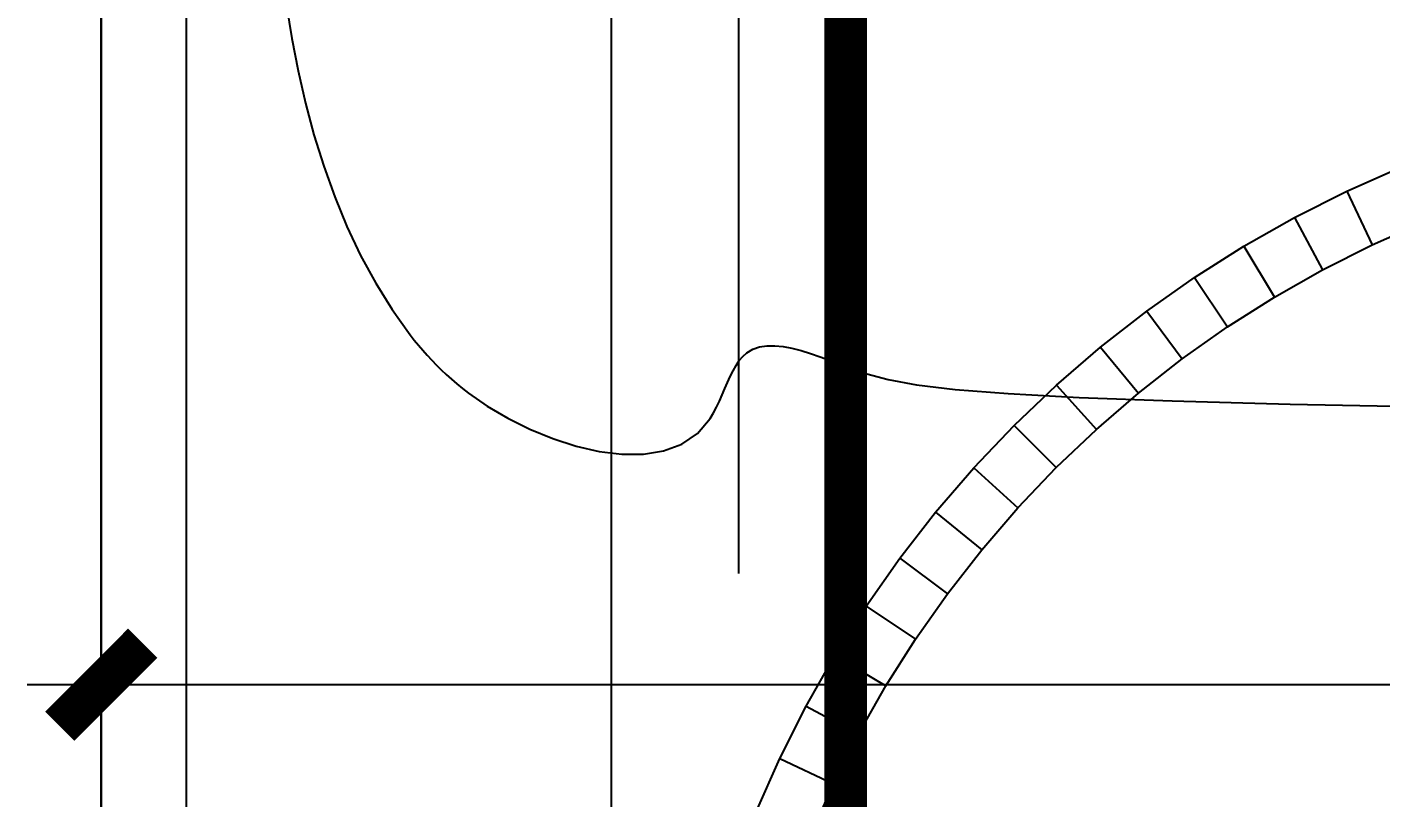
# Model space of a CAD drawing. Extents: x 11992 to 29481, y -6727 to 6811.
# Drawn here: x 12582.2 to 12900.7, y -3511.4 to -3330.2 of the extents above; entities that cross this region are included whole.
import ezdxf

# ---------------------------------------------------------------- set-up
doc = ezdxf.new("R2010")
doc.units = 0
doc.header["$MEASUREMENT"] = 0
doc.layers.get('0').update_dxf_attribs({"color": 8, "linetype": 'CONTINUOUS'})
doc.layers.get('Defpoints').update_dxf_attribs({"color": 8, "linetype": 'CONTINUOUS'})
for name, color, linetype in [('FF-FINISH【完成面】', 8, 'CONTINUOUS'), ('WALL', 8, 'CONTINUOUS'), ('zoylight 4标注', 9, 'CONTINUOUS'), ('zoylight 5回路', 4, 'CONTINUOUS')]:
    doc.layers.add(name, color=color, linetype=linetype)
doc.layers.add('zoylight 1灯带', color=1, linetype='CONTINUOUS', lineweight=30)
doc.styles.add('CCD-DIM', font='archs.shx', dxfattribs={"width": 0.8})
doc.styles.add('XZC', font='SIMPLEX.SHX', dxfattribs={"width": 0.7, "bigfont": 'hztxt.shx'})
doc.linetypes.add('LED_LINE', pattern='A,12.7,-5.08,["LED",XZC,S=2.54,R=0,X=-2.54,Y=-1.27],-6.35', length=24.13)
doc.dimstyles.new('zoylight_DIM_40', dxfattribs={"dimscale": 40, "dimtxt": 1.9, "dimasz": 0.4, "dimexe": 0.5, "dimexo": 0.5, "dimgap": 0.5, "dimtad": 1, "dimdec": 0, "dimrnd": 5, "dimzin": 12, "dimdsep": 46, "dimtxsty": 'CCD-DIM', "dimblk": 'CCD_Dimension_Tick', "dimcen": 0.125, "dimclrd": 44, "dimclre": 44, "dimclrt": 50, "dimadec": 0, "dimazin": 0, "dimtfac": 1, "dimtdec": 0, "dimtmove": 2, "dimatfit": 3, "dimldrblk": 'CCD_Leader_Dot', "dimfxl": 0, "dimtvp": 1, "dimtolj": 1, "dimtzin": 0, "dimarcsym": 0})

# ---------------------------------------------------------------- blocks, each defined once
blk = doc.blocks.new('CCD_Dimension_Tick')
at = {"color": 0, "linetype": 'ByBlock'}
for p, q in [((-1.091, 0), (0, 0)), ((0, 0), (1.091, 0))]:
    blk.add_line(p, q, dxfattribs=at)
at = {"color": 0, "linetype": 'Continuous', "const_width": 0.608}
blk.add_lwpolyline([(-0.61, -0.61), (0.61, 0.61)], dxfattribs=at)
blk = doc.blocks.new('*D130')
at = {"layer": 'Defpoints', "color": 0, "linetype": 'Continuous'}
for p in [(12599.61, -3484.83), (12599.61, -3548.51), (14149.61, -3548.51)]:
    blk.add_point(p, dxfattribs=at)
at = {"layer": 'zoylight 4标注', "color": 44, "linetype": 'Continuous', "lineweight": -2}
blk.add_line((12599.61, -3528.51), (12599.61, -3464.83), dxfattribs=at)
at = {"layer": 'zoylight 4标注', "color": 44, "lineweight": -2}
for p, q in [((14149.61, -3528.51), (14149.61, -3464.83)), ((14133.61, -3484.83), (12615.61, -3484.83))]:
    blk.add_line(p, q, dxfattribs=at)
at = {"layer": 'zoylight 4标注', "color": 44, "linetype": 'Continuous', "lineweight": -2, "xscale": 16, "yscale": 16, "zscale": 16}
for p, rotation in [((12599.61, -3484.83), 180.0000000003128), ((14149.61, -3484.83), 3.127897940657931e-10)]:
    blk.add_blockref('CCD_Dimension_Tick', p, dxfattribs=dict(at, rotation=rotation))
at = {"layer": 'zoylight 4标注', "color": 50, "linetype": 'Continuous', "insert": (13374.61, -3426.83), "char_height": 76, "attachment_point": 5, "style": 'CCD-DIM'}
blk.add_mtext('\\A1;1550', dxfattribs=at)
blk = doc.blocks.new('CCD_Leader_Dot')
at = {"color": 0, "linetype": 'ByBlock'}
blk.add_line((-5, 0), (-10, 0), dxfattribs=at)
at = {"color": 0, "linetype": 'ByBlock', "const_width": 5}
blk.add_lwpolyline([(-2.5, 0, 1), (2.5, 0, 1)], format="xyb", close=True, dxfattribs=at)

msp = doc.modelspace()

# ---------------------------------------------------------------- linework, layer by layer
for p, q in [((12599.62, -4169.41, 559.57), (12599.62, 430.6, 559.57)), ((12599.62, -4169.41, 379.57), (12599.62, 430.6, 379.57)), ((12599.62, -669.41, -2440.43), (12599.63, -3969.41, -2440.43)), ((12749.62, -3458.68, -2021.89), (12749.62, -2666.99, -2024.68)), ((12749.62, -3458.46, -2030.95), (12749.62, -2696.9, -2024.68)), ((12643.19, -3325.25, -2140.43), (12644.43, -3332.9, -2140.43)), ((12644.43, -3332.9, -2140.43), (12645.91, -3340.52, -2140.43)), ((12645.91, -3340.52, -2140.43), (12647.66, -3348.09, -2140.43)), ((12647.66, -3348.09, -2140.43), (12649.67, -3355.56, -2140.43)), ((12649.67, -3355.56, -2140.43), (12651.96, -3362.91, -2140.43)), ((12651.96, -3362.91, -2140.43), (12654.54, -3370.1, -2140.43)), ((12892.68, -3368.77, -2440.43), (12905.25, -3363.2, -2440.43)), ((12892.68, -3368.77, -2220.43), (12905.25, -3363.2, -2220.43)), ((12892.68, -3368.77, -2210.43), (12905.25, -3363.2, -2210.43)), ((12892.68, -3368.77, -2190.43), (12905.25, -3363.2, -2190.43)), ((12654.54, -3370.1, -2140.43), (12657.43, -3377.11, -2140.43)), ((12880.41, -3374.95, -2440.43), (12892.68, -3368.77, -2440.43)), ((12880.41, -3374.95, -2220.43), (12892.68, -3368.77, -2220.43)), ((12880.41, -3374.95, -2210.43), (12892.68, -3368.77, -2210.43)), ((12880.41, -3374.95, -2190.43), (12892.68, -3368.77, -2190.43)), ((12892.68, -3368.77, -2440.43), (12892.68, -3368.77, -2220.43)), ((12892.68, -3368.77, -2210.43), (12892.68, -3368.77, -2190.43)), ((12892.68, -3368.77, -2210.43), (12898.67, -3381.42, -2210.43)), ((12868.45, -3381.72, -2440.43), (12880.41, -3374.95, -2440.43)), ((12868.45, -3381.72, -2220.43), (12880.41, -3374.95, -2220.43)), ((12868.45, -3381.72, -2210.43), (12880.41, -3374.95, -2210.43)), ((12868.45, -3381.72, -2190.43), (12880.41, -3374.95, -2190.43)), ((12880.41, -3374.95, -2440.43), (12880.41, -3374.95, -2220.43)), ((12880.41, -3374.95, -2210.43), (12880.41, -3374.95, -2190.43)), ((12880.41, -3374.95, -2210.43), (12887.01, -3387.29, -2210.43)), ((12898.67, -3381.42, -2210.43), (12910.6, -3376.13, -2210.43)), ((12898.67, -3381.42, -2220.43), (12910.6, -3376.13, -2220.43)), ((12657.43, -3377.11, -2140.43), (12660.65, -3383.89, -2140.43)), ((12856.84, -3389.07, -2440.43), (12868.45, -3381.72, -2440.43)), ((12856.84, -3389.07, -2220.43), (12868.45, -3381.72, -2220.43)), ((12856.84, -3389.07, -2210.43), (12868.45, -3381.72, -2210.43)), ((12856.84, -3389.07, -2190.43), (12868.45, -3381.72, -2190.43)), ((12868.45, -3381.72, -2440.43), (12868.45, -3381.72, -2220.43)), ((12868.45, -3381.72, -2210.43), (12868.45, -3381.72, -2190.43)), ((12868.45, -3381.72, -2210.43), (12875.65, -3393.73, -2210.43)), ((12887.01, -3387.29, -2210.43), (12898.67, -3381.42, -2210.43)), ((12887.01, -3387.29, -2220.43), (12898.67, -3381.42, -2220.43)), ((12898.67, -3381.42, -2210.43), (12898.67, -3381.42, -2220.43)), ((12660.65, -3383.89, -2140.43), (12664.19, -3390.41, -2140.43)), ((12845.6, -3396.99, -2440.43), (12856.84, -3389.07, -2440.43)), ((12845.6, -3396.99, -2220.43), (12856.84, -3389.07, -2220.43)), ((12845.6, -3396.99, -2210.43), (12856.84, -3389.07, -2210.43)), ((12845.6, -3396.99, -2190.43), (12856.84, -3389.07, -2190.43)), ((12856.84, -3389.07, -2440.43), (12856.84, -3389.07, -2220.43)), ((12856.84, -3389.07, -2210.43), (12856.84, -3389.07, -2190.43)), ((12856.84, -3389.07, -2210.43), (12864.62, -3400.71, -2210.43)), ((12875.65, -3393.73, -2210.43), (12887.01, -3387.29, -2210.43)), ((12875.65, -3393.73, -2220.43), (12887.01, -3387.29, -2220.43)), ((12887.01, -3387.29, -2210.43), (12887.01, -3387.29, -2220.43)), ((12664.19, -3390.41, -2140.43), (12668.07, -3396.65, -2140.43)), ((12864.62, -3400.71, -2210.43), (12875.65, -3393.73, -2210.43)), ((12864.62, -3400.71, -2220.43), (12875.65, -3393.73, -2220.43)), ((12875.65, -3393.73, -2210.43), (12875.65, -3393.73, -2220.43)), ((12668.07, -3396.65, -2140.43), (12672.32, -3402.56, -2140.43)), ((12834.77, -3405.44, -2440.43), (12845.6, -3396.99, -2440.43)), ((12834.77, -3405.44, -2220.43), (12845.6, -3396.99, -2220.43)), ((12834.77, -3405.44, -2210.43), (12845.6, -3396.99, -2210.43)), ((12834.77, -3405.44, -2190.43), (12845.6, -3396.99, -2190.43)), ((12845.6, -3396.99, -2440.43), (12845.6, -3396.99, -2220.43)), ((12845.6, -3396.99, -2210.43), (12845.6, -3396.99, -2190.43)), ((12845.6, -3396.99, -2210.43), (12853.94, -3408.23, -2210.43)), ((12853.94, -3408.23, -2210.43), (12864.62, -3400.71, -2210.43)), ((12853.94, -3408.23, -2220.43), (12864.62, -3400.71, -2220.43)), ((12864.62, -3400.71, -2210.43), (12864.62, -3400.71, -2220.43)), ((12672.32, -3402.56, -2140.43), (12673.28, -3403.79, -2140.43)), ((12673.28, -3403.79, -2140.43), (12674.26, -3405, -2140.43)), ((12674.26, -3405, -2140.43), (12675.26, -3406.19, -2140.43)), ((12752.9, -3405.93, -2140.43), (12754.48, -3405.39, -2140.43)), ((12754.48, -3405.39, -2140.43), (12756.22, -3405.13, -2140.43)), ((12756.22, -3405.13, -2140.43), (12758.09, -3405.12, -2140.43)), ((12758.09, -3405.12, -2140.43), (12760.07, -3405.33, -2140.43)), ((12760.07, -3405.33, -2140.43), (12762.14, -3405.73, -2140.43)), ((12675.26, -3406.19, -2140.43), (12676.3, -3407.37, -2140.43)), ((12676.3, -3407.37, -2140.43), (12677.36, -3408.53, -2140.43)), ((12677.36, -3408.53, -2140.43), (12678.46, -3409.68, -2140.43)), ((12749.73, -3408.63, -2140.43), (12750.57, -3407.63, -2140.43)), ((12750.57, -3407.63, -2140.43), (12751.48, -3406.79, -2140.43)), ((12751.48, -3406.79, -2140.43), (12752.9, -3405.93, -2140.43)), ((12762.14, -3405.73, -2140.43), (12764.29, -3406.28, -2140.43)), ((12764.29, -3406.28, -2140.43), (12766.49, -3406.96, -2140.43)), ((12766.49, -3406.96, -2140.43), (12768.74, -3407.72, -2140.43)), ((12768.74, -3407.72, -2140.43), (12771, -3408.54, -2140.43)), ((12771, -3408.54, -2140.43), (12773.25, -3409.39, -2140.43)), ((12824.36, -3414.42, -2440.43), (12834.77, -3405.44, -2440.43)), ((12824.36, -3414.42, -2220.43), (12834.77, -3405.44, -2220.43)), ((12824.36, -3414.42, -2210.43), (12834.77, -3405.44, -2210.43)), ((12824.36, -3414.42, -2190.43), (12834.77, -3405.44, -2190.43)), ((12834.77, -3405.44, -2440.43), (12834.77, -3405.44, -2220.43)), ((12834.77, -3405.44, -2210.43), (12834.77, -3405.44, -2190.43)), ((12834.77, -3405.44, -2210.43), (12843.65, -3416.26, -2210.43)), ((12843.65, -3416.26, -2210.43), (12853.94, -3408.23, -2210.43)), ((12843.65, -3416.26, -2220.43), (12853.94, -3408.23, -2220.43)), ((12853.94, -3408.23, -2210.43), (12853.94, -3408.23, -2220.43)), ((12678.46, -3409.68, -2140.43), (12679.6, -3410.81, -2140.43)), ((12679.6, -3410.81, -2140.43), (12680.78, -3411.93, -2140.43)), ((12747.61, -3412.36, -2140.43), (12748.27, -3411.02, -2140.43)), ((12748.27, -3411.02, -2140.43), (12748.97, -3409.77, -2140.43)), ((12748.97, -3409.77, -2140.43), (12749.73, -3408.63, -2140.43)), ((12773.25, -3409.39, -2140.43), (12775.49, -3410.23, -2140.43)), ((12775.49, -3410.23, -2140.43), (12779.78, -3411.71, -2140.43)), ((12779.78, -3411.71, -2140.43), (12784.81, -3413.07, -2140.43)), ((12680.78, -3411.93, -2140.43), (12682.01, -3413.03, -2140.43)), ((12682.01, -3413.03, -2140.43), (12683.29, -3414.12, -2140.43)), ((12683.29, -3414.12, -2140.43), (12684.62, -3415.2, -2140.43)), ((12746.35, -3415.22, -2140.43), (12746.97, -3413.77, -2140.43)), ((12746.97, -3413.77, -2140.43), (12747.61, -3412.36, -2140.43)), ((12784.81, -3413.07, -2140.43), (12791.44, -3414.29, -2140.43)), ((12791.44, -3414.29, -2140.43), (12800.56, -3415.4, -2140.43)), ((12814.41, -3423.9, -2440.43), (12824.36, -3414.42, -2440.43)), ((12814.41, -3423.9, -2220.43), (12824.36, -3414.42, -2220.43)), ((12814.41, -3423.9, -2210.43), (12824.36, -3414.42, -2210.43)), ((12814.41, -3423.9, -2190.43), (12824.36, -3414.42, -2190.43)), ((12824.36, -3414.42, -2440.43), (12824.36, -3414.42, -2220.43)), ((12824.36, -3414.42, -2210.43), (12824.36, -3414.42, -2190.43)), ((12824.36, -3414.42, -2210.43), (12833.76, -3424.79, -2210.43)), ((12684.62, -3415.2, -2140.43), (12686.01, -3416.26, -2140.43)), ((12686.01, -3416.26, -2140.43), (12690.45, -3419.31, -2140.43)), ((12745.08, -3418.14, -2140.43), (12745.72, -3416.68, -2140.43)), ((12745.72, -3416.68, -2140.43), (12746.35, -3415.22, -2140.43)), ((12800.56, -3415.4, -2140.43), (12813.04, -3416.4, -2140.43)), ((12813.04, -3416.4, -2140.43), (12829.74, -3417.3, -2140.43)), ((12829.74, -3417.3, -2140.43), (12851.56, -3418.11, -2140.43)), ((12833.76, -3424.79, -2210.43), (12843.65, -3416.26, -2210.43)), ((12833.76, -3424.79, -2220.43), (12843.65, -3416.26, -2220.43)), ((12843.65, -3416.26, -2210.43), (12843.65, -3416.26, -2220.43)), ((12851.56, -3418.11, -2140.43), (12879.35, -3418.85, -2140.43)), ((12690.45, -3419.31, -2140.43), (12695.32, -3422.16, -2140.43)), ((12742.91, -3422.23, -2140.43), (12743.69, -3420.94, -2140.43)), ((12743.69, -3420.94, -2140.43), (12744.41, -3419.57, -2140.43)), ((12744.41, -3419.57, -2140.43), (12745.08, -3418.14, -2140.43)), ((12879.35, -3418.85, -2140.43), (12914.01, -3419.51, -2140.43)), ((12695.32, -3422.16, -2140.43), (12700.49, -3424.73, -2140.43)), ((12739.89, -3425.75, -2140.43), (12742.91, -3422.23, -2140.43)), ((12804.93, -3433.85, -2440.43), (12814.41, -3423.9, -2440.43)), ((12804.93, -3433.85, -2220.43), (12814.41, -3423.9, -2220.43)), ((12804.93, -3433.85, -2210.43), (12814.41, -3423.9, -2210.43)), ((12804.93, -3433.85, -2190.43), (12814.41, -3423.9, -2190.43)), ((12814.41, -3423.9, -2440.43), (12814.41, -3423.9, -2220.43)), ((12814.41, -3423.9, -2210.43), (12814.41, -3423.9, -2190.43)), ((12814.41, -3423.9, -2210.43), (12824.31, -3433.79, -2210.43)), ((12700.49, -3424.73, -2140.43), (12705.87, -3426.94, -2140.43)), ((12705.87, -3426.94, -2140.43), (12711.34, -3428.72, -2140.43)), ((12736.19, -3428.27, -2140.43), (12739.89, -3425.75, -2140.43)), ((12824.31, -3433.79, -2210.43), (12833.76, -3424.79, -2210.43)), ((12824.31, -3433.79, -2220.43), (12833.76, -3424.79, -2220.43)), ((12833.76, -3424.79, -2210.43), (12833.76, -3424.79, -2220.43)), ((12711.34, -3428.72, -2140.43), (12716.78, -3429.98, -2140.43)), ((12716.78, -3429.98, -2140.43), (12722.1, -3430.65, -2140.43)), ((12722.1, -3430.65, -2140.43), (12727.19, -3430.64, -2140.43)), ((12727.19, -3430.64, -2140.43), (12731.92, -3429.87, -2140.43)), ((12731.92, -3429.87, -2140.43), (12736.19, -3428.27, -2140.43)), ((12795.95, -3444.25, -2440.43), (12804.93, -3433.85, -2440.43)), ((12795.95, -3444.25, -2220.43), (12804.93, -3433.85, -2220.43)), ((12795.95, -3444.25, -2210.43), (12804.93, -3433.85, -2210.43)), ((12795.95, -3444.25, -2190.43), (12804.93, -3433.85, -2190.43)), ((12804.93, -3433.85, -2440.43), (12804.93, -3433.85, -2220.43)), ((12804.93, -3433.85, -2210.43), (12804.93, -3433.85, -2190.43)), ((12804.93, -3433.85, -2210.43), (12815.31, -3443.25, -2210.43)), ((12815.31, -3443.25, -2210.43), (12824.31, -3433.79, -2210.43)), ((12815.31, -3443.25, -2220.43), (12824.31, -3433.79, -2220.43)), ((12824.31, -3433.79, -2210.43), (12824.31, -3433.79, -2220.43)), ((12806.78, -3453.14, -2210.43), (12815.31, -3443.25, -2210.43)), ((12806.78, -3453.14, -2220.43), (12815.31, -3443.25, -2220.43)), ((12815.31, -3443.25, -2210.43), (12815.31, -3443.25, -2220.43)), ((12787.5, -3455.09, -2440.43), (12795.95, -3444.25, -2440.43)), ((12787.5, -3455.09, -2220.43), (12795.95, -3444.25, -2220.43)), ((12787.5, -3455.09, -2210.43), (12795.95, -3444.25, -2210.43)), ((12787.5, -3455.09, -2190.43), (12795.95, -3444.25, -2190.43)), ((12795.95, -3444.25, -2440.43), (12795.95, -3444.25, -2220.43)), ((12795.95, -3444.25, -2210.43), (12795.95, -3444.25, -2190.43)), ((12795.95, -3444.25, -2210.43), (12806.78, -3453.14, -2210.43)), ((12798.74, -3463.43, -2210.43), (12806.78, -3453.14, -2210.43)), ((12798.74, -3463.43, -2220.43), (12806.78, -3453.14, -2220.43)), ((12806.78, -3453.14, -2210.43), (12806.78, -3453.14, -2220.43)), ((12779.59, -3466.33, -2440.43), (12787.5, -3455.09, -2440.43)), ((12779.59, -3466.33, -2220.43), (12787.5, -3455.09, -2220.43)), ((12779.59, -3466.33, -2210.43), (12787.5, -3455.09, -2210.43)), ((12779.59, -3466.33, -2190.43), (12787.5, -3455.09, -2190.43)), ((12787.5, -3455.09, -2440.43), (12787.5, -3455.09, -2220.43)), ((12787.5, -3455.09, -2210.43), (12787.5, -3455.09, -2190.43)), ((12787.5, -3455.09, -2210.43), (12798.74, -3463.43, -2210.43)), ((12791.23, -3474.1, -2210.43), (12798.74, -3463.43, -2210.43)), ((12791.23, -3474.1, -2220.43), (12798.74, -3463.43, -2220.43)), ((12798.74, -3463.43, -2210.43), (12798.74, -3463.43, -2220.43)), ((12772.23, -3477.94, -2440.43), (12779.59, -3466.33, -2440.43)), ((12772.23, -3477.94, -2220.43), (12779.59, -3466.33, -2220.43)), ((12772.23, -3477.94, -2210.43), (12779.59, -3466.33, -2210.43)), ((12772.23, -3477.94, -2190.43), (12779.59, -3466.33, -2190.43)), ((12779.59, -3466.33, -2440.43), (12779.59, -3466.33, -2220.43)), ((12779.59, -3466.33, -2210.43), (12779.59, -3466.33, -2190.43)), ((12779.59, -3466.33, -2210.43), (12791.23, -3474.1, -2210.43)), ((12784.24, -3485.13, -2210.43), (12791.23, -3474.1, -2210.43)), ((12784.24, -3485.13, -2220.43), (12791.23, -3474.1, -2220.43)), ((12791.23, -3474.1, -2210.43), (12791.23, -3474.1, -2220.43)), ((12765.46, -3489.89, -2440.43), (12772.23, -3477.94, -2440.43)), ((12765.46, -3489.89, -2220.43), (12772.23, -3477.94, -2220.43)), ((12765.46, -3489.89, -2210.43), (12772.23, -3477.94, -2210.43)), ((12765.46, -3489.89, -2190.43), (12772.23, -3477.94, -2190.43)), ((12772.23, -3477.94, -2440.43), (12772.23, -3477.94, -2220.43)), ((12772.23, -3477.94, -2210.43), (12772.23, -3477.94, -2190.43)), ((12772.23, -3477.94, -2210.43), (12784.24, -3485.13, -2210.43)), ((12777.81, -3496.49, -2210.43), (12784.24, -3485.13, -2210.43)), ((12777.81, -3496.49, -2220.43), (12784.24, -3485.13, -2220.43)), ((12784.24, -3485.13, -2210.43), (12784.24, -3485.13, -2220.43)), ((12759.28, -3502.17, -2440.43), (12765.46, -3489.89, -2440.43)), ((12759.28, -3502.17, -2220.43), (12765.46, -3489.89, -2220.43)), ((12759.28, -3502.17, -2210.43), (12765.46, -3489.89, -2210.43)), ((12759.28, -3502.17, -2190.43), (12765.46, -3489.89, -2190.43)), ((12765.46, -3489.89, -2440.43), (12765.46, -3489.89, -2220.43)), ((12765.46, -3489.89, -2210.43), (12765.46, -3489.89, -2190.43)), ((12765.46, -3489.89, -2210.43), (12777.81, -3496.49, -2210.43)), ((12771.94, -3508.16, -2210.43), (12777.81, -3496.49, -2210.43)), ((12771.94, -3508.16, -2220.43), (12777.81, -3496.49, -2220.43)), ((12777.81, -3496.49, -2210.43), (12777.81, -3496.49, -2220.43)), ((12753.71, -3514.73, -2440.43), (12759.28, -3502.17, -2440.43)), ((12753.71, -3514.73, -2220.43), (12759.28, -3502.17, -2220.43)), ((12753.71, -3514.73, -2210.43), (12759.28, -3502.17, -2210.43)), ((12753.71, -3514.73, -2190.43), (12759.28, -3502.17, -2190.43)), ((12759.28, -3502.17, -2440.43), (12759.28, -3502.17, -2220.43)), ((12759.28, -3502.17, -2210.43), (12759.28, -3502.17, -2190.43)), ((12759.28, -3502.17, -2210.43), (12771.94, -3508.16, -2210.43)), ((12766.65, -3520.09, -2210.43), (12771.94, -3508.16, -2210.43)), ((12766.65, -3520.09, -2220.43), (12771.94, -3508.16, -2220.43)), ((12771.94, -3508.16, -2210.43), (12771.94, -3508.16, -2220.43))]:
    msp.add_line(p, q)
at = {"elevation": 0}
msp.add_lwpolyline([(12719.63, 430.6), (12719.63, -3969.45)], dxfattribs=at)
at = {"layer": 'FF-FINISH【完成面】'}
msp.add_line((12619.62, -789.45), (12619.61, -3949.45), dxfattribs=at)
at = {"layer": 'WALL'}
msp.add_line((12599.61, -3569.45), (12599.61, -669.45), dxfattribs=at)
at = {"layer": 'zoylight 1灯带', "linetype": 'LED_LINE', "ltscale": 20, "const_width": 10, "elevation": -40.43}
msp.add_lwpolyline([(12774.77, -769.4), (12774.77, -3969.45)], dxfattribs=at)
at = {"layer": 'zoylight 5回路', "linetype": 'Continuous'}
msp.add_arc((6275.14, -7252.22), 7708.99, 11.562882, 33.645464, dxfattribs=at)

# ---------------------------------------------------------------- dimensions: what is measured, and where the dimension line sits
at = {"layer": 'zoylight 4标注', "linetype": 'Continuous'}
dim = msp.add_aligned_dim(p1=(14149.61, -3548.51), p2=(12599.61, -3548.51), distance=-63.68, dimstyle='zoylight_DIM_40', dxfattribs=at)
dim.commit()
dim.dimension.update_dxf_attribs({"geometry": '*D130', "text_midpoint": (13374.61, -3426.83)})

doc.saveas('drawing.dxf')
